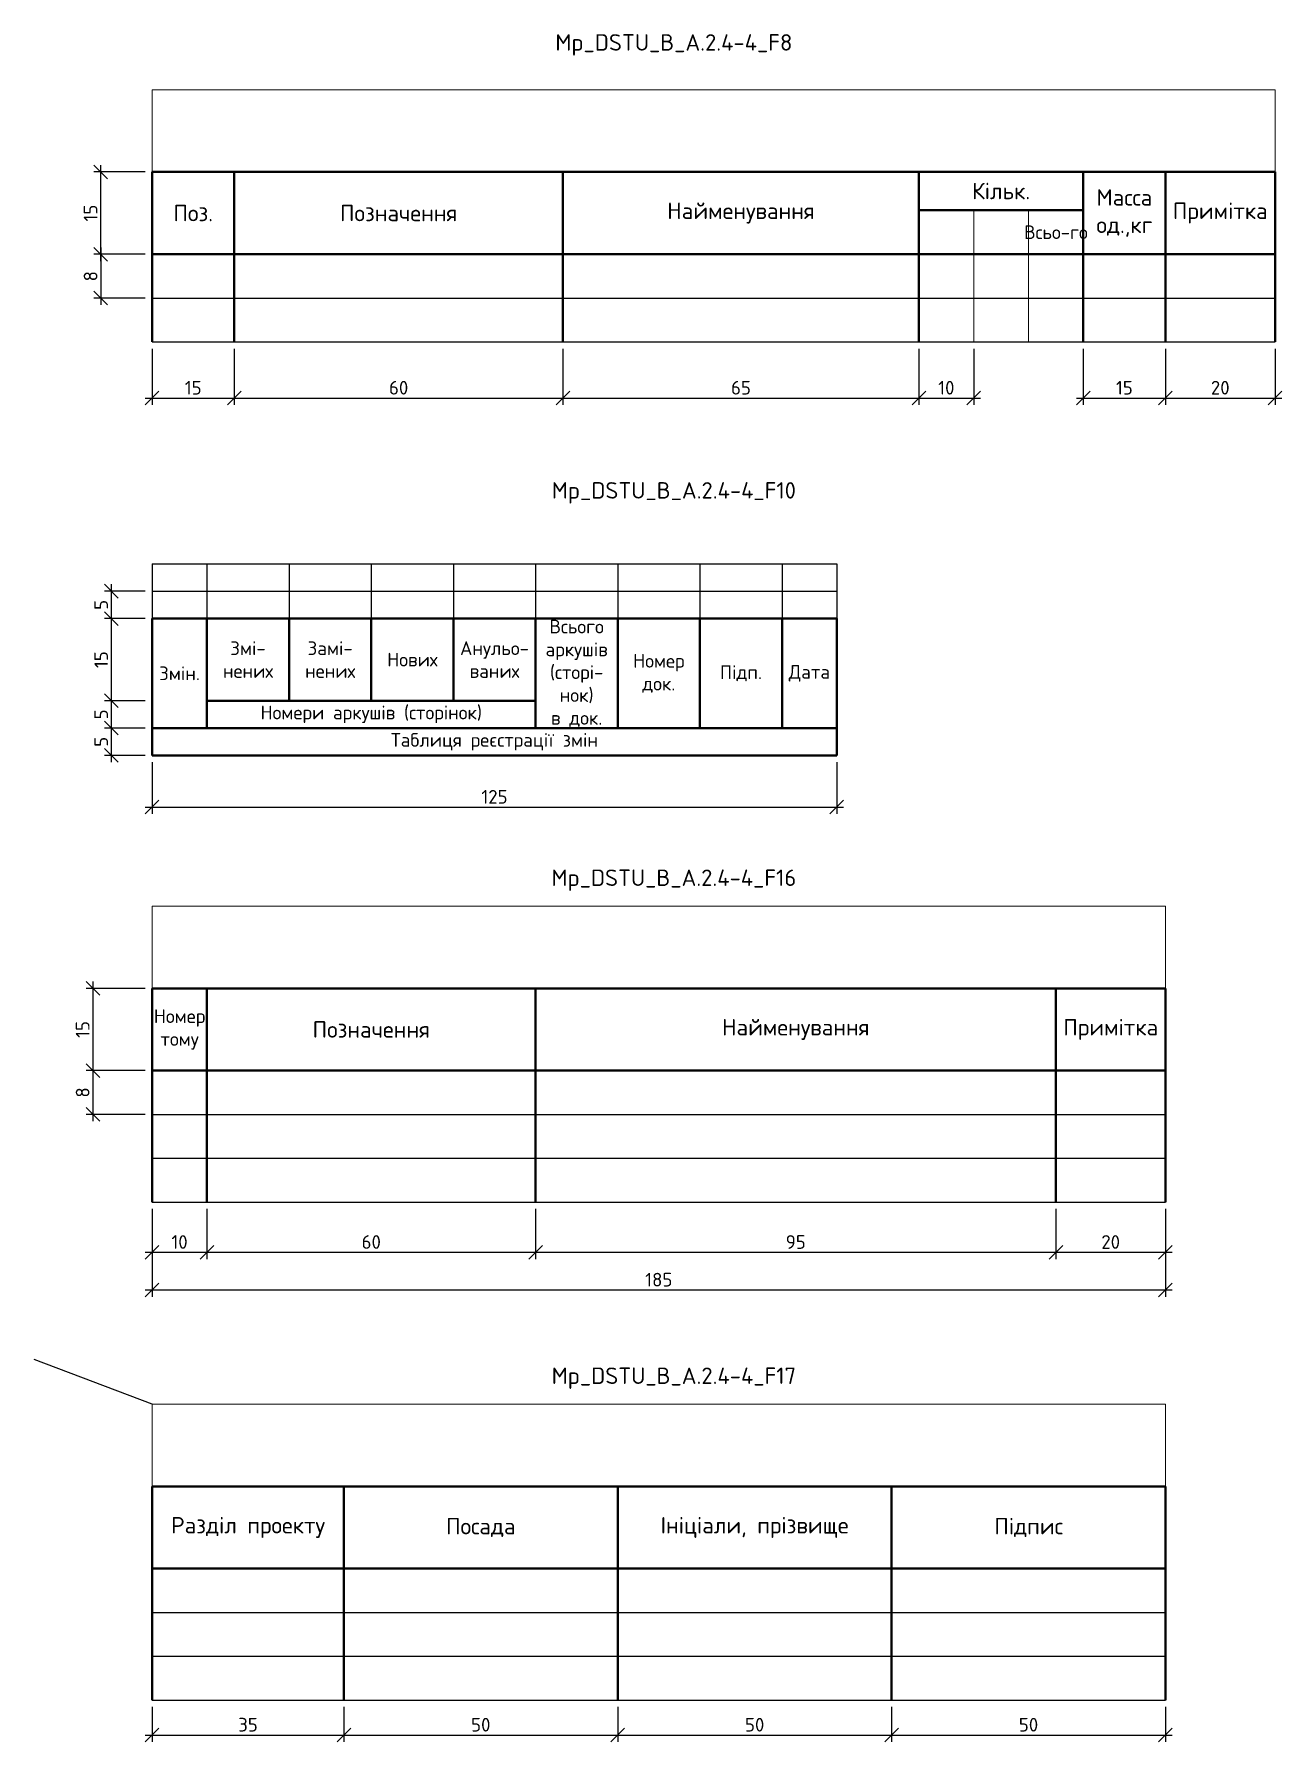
# Model space of a CAD drawing. Header units: millimetres. Extents: x 1497 to 8154, y -1970 to 1505.
# Drawn here: x 2432 to 2659.8, y -573.7 to -261.9 of the extents above; entities that cross this region are included whole.
import ezdxf

# ---------------------------------------------------------------- set-up
doc = ezdxf.new("R2010")
doc.units = ezdxf.units.MM
doc.styles.add('MpTextStyle', font='isocpeur.ttf')
doc.dimstyles.new('MpDimStyle', dxfattribs={"dimtxt": 2.5, "dimasz": 2.5, "dimexe": 1.25, "dimexo": 1.25, "dimtad": 1, "dimdec": 0, "dimdsep": 46, "dimtxsty": 'MpTextStyle', "dimblk": 'OBLIQUE', "dimcen": 2.5, "dimdle": 1.25, "dimadec": 0, "dimazin": 0, "dimtfac": 1, "dimtdec": 0, "dimtix": 1, "dimtmove": 2, "dimatfit": 3, "dimfxl": 1, "dimarcsym": 0})

# ---------------------------------------------------------------- blocks, each defined once
blk = doc.blocks.new('*T69')
at = {"color": 0, "linetype": 'ByBlock', "lineweight": 40}
for p, q in [((0, -15), (205, -15)), ((0, -15), (0, -46.05)), ((15, -15), (15, -46.05)), ((75, -15), (75, -46.05)), ((140, -15), (140, -46.05)), ((170, -15), (170, -46.05)), ((185, -15), (185, -46.05)), ((205, -15), (205, -46.05)), ((140, -22), (170, -22)), ((0, -30.05), (205, -30.05))]:
    blk.add_line(p, q, dxfattribs=at)
at = {"color": 0, "linetype": 'ByBlock', "lineweight": 20}
for p, q in [((150, -22), (150, -46.05)), ((160, -22), (160, -46.05))]:
    blk.add_line(p, q, dxfattribs=at)
at = {"color": 0, "linetype": 'ByBlock', "lineweight": -2}
for p, q in [((0, -38.05), (205, -38.05)), ((0, -46.05), (205, -46.05))]:
    blk.add_line(p, q, dxfattribs=at)
at = {"layer": 'Defpoints', "color": 8, "linetype": 'ByBlock', "lineweight": 0}
for p, q in [((0, 0), (205, 0)), ((0, 0), (0, -15)), ((205, 0), (205, -15))]:
    blk.add_line(p, q, dxfattribs=at)
at = {"color": 0, "attachment_point": 5, "style": 'MpTextStyle'}
for s, insert, char_height, width in [('Кiльк.', (155, -18.5), 3, 30), ('Масса\\Pод.,кг', (177.5, -22.52), 3, 15), ('Поз.', (7.5, -22.52), 3, 15), ('Позначення', (45, -22.52), 3, 60), ('Найменування', (107.5, -22.52), 3, 65), ('Примiтка', (195, -22.52), 3, 20), ('Всьо-го', (165, -26.02), 2.5, 10)]:
    blk.add_mtext(s, dxfattribs=dict(at, insert=insert, char_height=char_height, width=width))
blk = doc.blocks.new('_Oblique')
at = {"color": 0, "linetype": 'ByBlock', "lineweight": -2}
blk.add_line((-0.5, -0.5), (0.5, 0.5), dxfattribs=at)
blk = doc.blocks.new('*D79')
at = {"color": 0, "lineweight": -2, "transparency": 16777216}
for p, q in [((2444.15, -303.39), (2444.15, -285.84)), ((2452.27, -287.09), (2442.9, -287.09)), ((2452.27, -302.14), (2442.9, -302.14))]:
    blk.add_line(p, q, dxfattribs=at)
at = {"layer": 'Defpoints', "color": 0, "transparency": 16777216}
for p in [(2444.15, -287.09), (2453.52, -287.09), (2453.52, -302.14)]:
    blk.add_point(p, dxfattribs=at)
at = {"color": 0, "lineweight": -2, "transparency": 16777216, "xscale": 2.5, "yscale": 2.5, "zscale": 2.5}
for p, rotation in [((2444.15, -287.09), 90), ((2444.15, -302.14), 270)]:
    blk.add_blockref('_Oblique', p, dxfattribs=dict(at, rotation=rotation))
at = {"color": 0, "transparency": 16777216, "insert": (2442.28, -294.62), "char_height": 2.5, "attachment_point": 5, "rotation": 90, "style": 'MpTextStyle'}
blk.add_mtext('15', dxfattribs=at)
blk = doc.blocks.new('*D80')
at = {"color": 0, "lineweight": -2, "transparency": 16777216}
for p, q in [((2452.27, -302.14), (2442.9, -302.14)), ((2444.15, -300.89), (2444.15, -311.39)), ((2452.27, -310.14), (2442.9, -310.14))]:
    blk.add_line(p, q, dxfattribs=at)
at = {"layer": 'Defpoints', "color": 0, "transparency": 16777216}
for p in [(2453.52, -302.14), (2444.15, -310.14), (2453.52, -310.14)]:
    blk.add_point(p, dxfattribs=at)
at = {"color": 0, "lineweight": -2, "transparency": 16777216, "xscale": 2.5, "yscale": 2.5, "zscale": 2.5}
for p, rotation in [((2444.15, -302.14), 90), ((2444.15, -310.14), 270)]:
    blk.add_blockref('_Oblique', p, dxfattribs=dict(at, rotation=rotation))
at = {"color": 0, "transparency": 16777216, "insert": (2442.28, -306.14), "char_height": 2.5, "attachment_point": 5, "rotation": 90, "style": 'MpTextStyle'}
blk.add_mtext('8', dxfattribs=at)
blk = doc.blocks.new('*D81')
at = {"color": 0, "lineweight": -2, "transparency": 16777216}
for p, q in [((2453.52, -319.39), (2453.52, -329.63)), ((2468.52, -319.39), (2468.52, -329.63)), ((2452.27, -328.38), (2469.77, -328.38))]:
    blk.add_line(p, q, dxfattribs=at)
at = {"layer": 'Defpoints', "color": 0, "transparency": 16777216}
for p in [(2453.52, -318.14), (2468.52, -318.14), (2468.52, -328.38)]:
    blk.add_point(p, dxfattribs=at)
at = {"color": 0, "lineweight": -2, "transparency": 16777216, "xscale": 2.5, "yscale": 2.5, "zscale": 2.5, "rotation": 180}
blk.add_blockref('_Oblique', (2453.52, -328.38), dxfattribs=at)
at = {"color": 0, "lineweight": -2, "transparency": 16777216, "xscale": 2.5, "yscale": 2.5, "zscale": 2.5}
blk.add_blockref('_Oblique', (2468.52, -328.38), dxfattribs=at)
at = {"color": 0, "transparency": 16777216, "insert": (2461.02, -326.5), "char_height": 2.5, "attachment_point": 5, "style": 'MpTextStyle'}
blk.add_mtext('15', dxfattribs=at)
blk = doc.blocks.new('*D82')
at = {"color": 0, "lineweight": -2, "transparency": 16777216}
for p, q in [((2468.52, -319.39), (2468.52, -329.63)), ((2528.52, -319.39), (2528.52, -329.63)), ((2467.27, -328.38), (2529.77, -328.38))]:
    blk.add_line(p, q, dxfattribs=at)
at = {"layer": 'Defpoints', "color": 0, "transparency": 16777216}
for p in [(2468.52, -318.14), (2528.52, -318.14), (2528.52, -328.38)]:
    blk.add_point(p, dxfattribs=at)
at = {"color": 0, "lineweight": -2, "transparency": 16777216, "xscale": 2.5, "yscale": 2.5, "zscale": 2.5, "rotation": 180}
blk.add_blockref('_Oblique', (2468.52, -328.38), dxfattribs=at)
at = {"color": 0, "lineweight": -2, "transparency": 16777216, "xscale": 2.5, "yscale": 2.5, "zscale": 2.5}
blk.add_blockref('_Oblique', (2528.52, -328.38), dxfattribs=at)
at = {"color": 0, "transparency": 16777216, "insert": (2498.52, -326.5), "char_height": 2.5, "attachment_point": 5, "style": 'MpTextStyle'}
blk.add_mtext('60', dxfattribs=at)
blk = doc.blocks.new('*D83')
at = {"color": 0, "lineweight": -2, "transparency": 16777216}
for p, q in [((2528.52, -319.39), (2528.52, -329.63)), ((2593.52, -319.39), (2593.52, -329.63)), ((2527.27, -328.38), (2594.77, -328.38))]:
    blk.add_line(p, q, dxfattribs=at)
at = {"layer": 'Defpoints', "color": 0, "transparency": 16777216}
for p in [(2528.52, -318.14), (2593.52, -318.14), (2593.52, -328.38)]:
    blk.add_point(p, dxfattribs=at)
at = {"color": 0, "lineweight": -2, "transparency": 16777216, "xscale": 2.5, "yscale": 2.5, "zscale": 2.5, "rotation": 180}
blk.add_blockref('_Oblique', (2528.52, -328.38), dxfattribs=at)
at = {"color": 0, "lineweight": -2, "transparency": 16777216, "xscale": 2.5, "yscale": 2.5, "zscale": 2.5}
blk.add_blockref('_Oblique', (2593.52, -328.38), dxfattribs=at)
at = {"color": 0, "transparency": 16777216, "insert": (2561.02, -326.5), "char_height": 2.5, "attachment_point": 5, "style": 'MpTextStyle'}
blk.add_mtext('65', dxfattribs=at)
blk = doc.blocks.new('*D84')
at = {"color": 0, "lineweight": -2, "transparency": 16777216}
for p, q in [((2593.52, -319.39), (2593.52, -329.63)), ((2603.52, -319.39), (2603.52, -329.63)), ((2592.27, -328.38), (2604.77, -328.38))]:
    blk.add_line(p, q, dxfattribs=at)
at = {"layer": 'Defpoints', "color": 0, "transparency": 16777216}
for p in [(2593.52, -318.14), (2603.52, -318.14), (2603.52, -328.38)]:
    blk.add_point(p, dxfattribs=at)
at = {"color": 0, "lineweight": -2, "transparency": 16777216, "xscale": 2.5, "yscale": 2.5, "zscale": 2.5, "rotation": 180}
blk.add_blockref('_Oblique', (2593.52, -328.38), dxfattribs=at)
at = {"color": 0, "lineweight": -2, "transparency": 16777216, "xscale": 2.5, "yscale": 2.5, "zscale": 2.5}
blk.add_blockref('_Oblique', (2603.52, -328.38), dxfattribs=at)
at = {"color": 0, "transparency": 16777216, "insert": (2598.52, -326.5), "char_height": 2.5, "attachment_point": 5, "style": 'MpTextStyle'}
blk.add_mtext('10', dxfattribs=at)
blk = doc.blocks.new('*D85')
at = {"color": 0, "lineweight": -2, "transparency": 16777216}
for p, q in [((2623.52, -319.39), (2623.52, -329.63)), ((2638.52, -319.39), (2638.52, -329.63)), ((2622.27, -328.38), (2639.77, -328.38))]:
    blk.add_line(p, q, dxfattribs=at)
at = {"layer": 'Defpoints', "color": 0, "transparency": 16777216}
for p in [(2623.52, -318.14), (2638.52, -318.14), (2638.52, -328.38)]:
    blk.add_point(p, dxfattribs=at)
at = {"color": 0, "lineweight": -2, "transparency": 16777216, "xscale": 2.5, "yscale": 2.5, "zscale": 2.5, "rotation": 180}
blk.add_blockref('_Oblique', (2623.52, -328.38), dxfattribs=at)
at = {"color": 0, "lineweight": -2, "transparency": 16777216, "xscale": 2.5, "yscale": 2.5, "zscale": 2.5}
blk.add_blockref('_Oblique', (2638.52, -328.38), dxfattribs=at)
at = {"color": 0, "transparency": 16777216, "insert": (2631.02, -326.5), "char_height": 2.5, "attachment_point": 5, "style": 'MpTextStyle'}
blk.add_mtext('15', dxfattribs=at)
blk = doc.blocks.new('*D86')
at = {"color": 0, "lineweight": -2, "transparency": 16777216}
for p, q in [((2638.52, -319.39), (2638.52, -329.63)), ((2658.52, -319.39), (2658.52, -329.63)), ((2637.27, -328.38), (2659.77, -328.38))]:
    blk.add_line(p, q, dxfattribs=at)
at = {"layer": 'Defpoints', "color": 0, "transparency": 16777216}
for p in [(2638.52, -318.14), (2658.52, -318.14), (2658.52, -328.38)]:
    blk.add_point(p, dxfattribs=at)
at = {"color": 0, "lineweight": -2, "transparency": 16777216, "xscale": 2.5, "yscale": 2.5, "zscale": 2.5, "rotation": 180}
blk.add_blockref('_Oblique', (2638.52, -328.38), dxfattribs=at)
at = {"color": 0, "lineweight": -2, "transparency": 16777216, "xscale": 2.5, "yscale": 2.5, "zscale": 2.5}
blk.add_blockref('_Oblique', (2658.52, -328.38), dxfattribs=at)
at = {"color": 0, "transparency": 16777216, "insert": (2648.52, -326.5), "char_height": 2.5, "attachment_point": 5, "style": 'MpTextStyle'}
blk.add_mtext('20', dxfattribs=at)
blk = doc.blocks.new('*D87')
at = {"color": 0, "lineweight": -2, "transparency": 16777216}
for p, q in [((2452.27, -388.64), (2444.83, -388.64)), ((2446.08, -394.89), (2446.08, -387.39)), ((2452.27, -393.64), (2444.83, -393.64))]:
    blk.add_line(p, q, dxfattribs=at)
at = {"layer": 'Defpoints', "color": 0, "transparency": 16777216}
for p in [(2446.08, -388.64), (2453.52, -388.64), (2453.52, -393.64)]:
    blk.add_point(p, dxfattribs=at)
at = {"color": 0, "lineweight": -2, "transparency": 16777216, "xscale": 2.5, "yscale": 2.5, "zscale": 2.5}
for p, rotation in [((2446.08, -388.64), 90), ((2446.08, -393.64), 270)]:
    blk.add_blockref('_Oblique', p, dxfattribs=dict(at, rotation=rotation))
at = {"color": 0, "transparency": 16777216, "insert": (2444.21, -391.14), "char_height": 2.5, "attachment_point": 5, "rotation": 90, "style": 'MpTextStyle'}
blk.add_mtext('5', dxfattribs=at)
blk = doc.blocks.new('*D88')
at = {"color": 0, "lineweight": -2, "transparency": 16777216}
for p, q in [((2446.08, -389.89), (2446.08, -382.39)), ((2452.27, -383.64), (2444.83, -383.64)), ((2452.27, -388.64), (2444.83, -388.64))]:
    blk.add_line(p, q, dxfattribs=at)
at = {"layer": 'Defpoints', "color": 0, "transparency": 16777216}
for p in [(2446.08, -383.64), (2453.52, -383.64), (2453.52, -388.64)]:
    blk.add_point(p, dxfattribs=at)
at = {"color": 0, "lineweight": -2, "transparency": 16777216, "xscale": 2.5, "yscale": 2.5, "zscale": 2.5}
for p, rotation in [((2446.08, -383.64), 90), ((2446.08, -388.64), 270)]:
    blk.add_blockref('_Oblique', p, dxfattribs=dict(at, rotation=rotation))
at = {"color": 0, "transparency": 16777216, "insert": (2444.21, -386.14), "char_height": 2.5, "attachment_point": 5, "rotation": 90, "style": 'MpTextStyle'}
blk.add_mtext('5', dxfattribs=at)
blk = doc.blocks.new('*D89')
at = {"color": 0, "lineweight": -2, "transparency": 16777216}
for p, q in [((2446.08, -384.89), (2446.08, -367.39)), ((2452.27, -368.64), (2444.83, -368.64)), ((2452.27, -383.64), (2444.83, -383.64))]:
    blk.add_line(p, q, dxfattribs=at)
at = {"layer": 'Defpoints', "color": 0, "transparency": 16777216}
for p in [(2446.08, -368.64), (2453.52, -368.64), (2453.52, -383.64)]:
    blk.add_point(p, dxfattribs=at)
at = {"color": 0, "lineweight": -2, "transparency": 16777216, "xscale": 2.5, "yscale": 2.5, "zscale": 2.5}
for p, rotation in [((2446.08, -368.64), 90), ((2446.08, -383.64), 270)]:
    blk.add_blockref('_Oblique', p, dxfattribs=dict(at, rotation=rotation))
at = {"color": 0, "transparency": 16777216, "insert": (2444.21, -376.14), "char_height": 2.5, "attachment_point": 5, "rotation": 90, "style": 'MpTextStyle'}
blk.add_mtext('15', dxfattribs=at)
blk = doc.blocks.new('*D90')
at = {"color": 0, "lineweight": -2, "transparency": 16777216}
for p, q in [((2452.27, -363.64), (2444.83, -363.64)), ((2446.08, -369.89), (2446.08, -362.39)), ((2452.27, -368.64), (2444.83, -368.64))]:
    blk.add_line(p, q, dxfattribs=at)
at = {"layer": 'Defpoints', "color": 0, "transparency": 16777216}
for p in [(2446.08, -363.64), (2453.52, -363.64), (2453.52, -368.64)]:
    blk.add_point(p, dxfattribs=at)
at = {"color": 0, "lineweight": -2, "transparency": 16777216, "xscale": 2.5, "yscale": 2.5, "zscale": 2.5}
for p, rotation in [((2446.08, -363.64), 90), ((2446.08, -368.64), 270)]:
    blk.add_blockref('_Oblique', p, dxfattribs=dict(at, rotation=rotation))
at = {"color": 0, "transparency": 16777216, "insert": (2444.21, -366.14), "char_height": 2.5, "attachment_point": 5, "rotation": 90, "style": 'MpTextStyle'}
blk.add_mtext('5', dxfattribs=at)
blk = doc.blocks.new('*D91')
at = {"color": 0, "lineweight": -2, "transparency": 16777216}
for p, q in [((2453.52, -394.89), (2453.52, -404.31)), ((2578.52, -394.89), (2578.52, -404.31)), ((2452.27, -403.06), (2579.77, -403.06))]:
    blk.add_line(p, q, dxfattribs=at)
at = {"layer": 'Defpoints', "color": 0, "transparency": 16777216}
for p in [(2453.52, -393.64), (2578.52, -393.64), (2578.52, -403.06)]:
    blk.add_point(p, dxfattribs=at)
at = {"color": 0, "lineweight": -2, "transparency": 16777216, "xscale": 2.5, "yscale": 2.5, "zscale": 2.5, "rotation": 180}
blk.add_blockref('_Oblique', (2453.52, -403.06), dxfattribs=at)
at = {"color": 0, "lineweight": -2, "transparency": 16777216, "xscale": 2.5, "yscale": 2.5, "zscale": 2.5}
blk.add_blockref('_Oblique', (2578.52, -403.06), dxfattribs=at)
at = {"color": 0, "transparency": 16777216, "insert": (2516.02, -401.19), "char_height": 2.5, "attachment_point": 5, "style": 'MpTextStyle'}
blk.add_mtext('125', dxfattribs=at)
blk = doc.blocks.new('*T70')
at = {"color": 0, "linetype": 'ByBlock', "lineweight": -2}
for p, q in [((0, 0), (125, 0)), ((0, 0), (0, -10)), ((10, 0), (10, -10)), ((25, 0), (25, -10)), ((40, 0), (40, -10)), ((55, 0), (55, -10)), ((70, 0), (70, -10)), ((85, 0), (85, -10)), ((100, 0), (100, -10)), ((115, 0), (115, -10)), ((125, 0), (125, -10)), ((0, -5), (125, -5))]:
    blk.add_line(p, q, dxfattribs=at)
at = {"color": 0, "linetype": 'ByBlock', "lineweight": 40}
for p, q in [((0, -10), (125, -10)), ((0, -10), (0, -35)), ((10, -10), (10, -30)), ((25, -10), (25, -25)), ((40, -10), (40, -25)), ((55, -10), (55, -25)), ((70, -10), (70, -30)), ((85, -10), (85, -30)), ((100, -10), (100, -30)), ((115, -10), (115, -30)), ((125, -10), (125, -35)), ((10, -25), (70, -25)), ((0, -30), (125, -30)), ((0, -35), (125, -35))]:
    blk.add_line(p, q, dxfattribs=at)
at = {"color": 0, "char_height": 2.5, "attachment_point": 5, "style": 'MpTextStyle'}
for s, insert, width in [('Всього аркушiв (сторi- нок)\\Pв док.', (77.5, -20), 15), ('Змi- нених', (17.5, -17.5), 15), ('Замi- нених', (32.5, -17.5), 15), ('Анульо- ваних', (62.5, -17.5), 15), ('Нових', (47.5, -17.5), 15), ('Номер док.', (92.5, -20), 15), ('Пiдп.', (107.5, -20), 15), ('Дата', (120, -20), 10), ('Змiн.', (5, -20), 10), ('Номери аркушiв (сторiнок)', (40, -27.5), 60), ('Таблиця реєстрації змін', (62.5, -32.5), 125)]:
    blk.add_mtext(s, dxfattribs=dict(at, insert=insert, width=width))
blk = doc.blocks.new('*D92')
at = {"color": 0, "lineweight": -2, "transparency": 16777216}
for p, q in [((2452.27, -436.16), (2441.45, -436.16)), ((2442.7, -434.91), (2442.7, -452.41)), ((2452.27, -451.16), (2441.45, -451.16))]:
    blk.add_line(p, q, dxfattribs=at)
at = {"layer": 'Defpoints', "color": 0, "transparency": 16777216}
for p in [(2453.52, -436.16), (2442.7, -451.16), (2453.52, -451.16)]:
    blk.add_point(p, dxfattribs=at)
at = {"color": 0, "lineweight": -2, "transparency": 16777216, "xscale": 2.5, "yscale": 2.5, "zscale": 2.5}
for p, rotation in [((2442.7, -436.16), 90), ((2442.7, -451.16), 270)]:
    blk.add_blockref('_Oblique', p, dxfattribs=dict(at, rotation=rotation))
at = {"color": 0, "transparency": 16777216, "insert": (2440.83, -443.66), "char_height": 2.5, "attachment_point": 5, "rotation": 90, "style": 'MpTextStyle'}
blk.add_mtext('15', dxfattribs=at)
blk = doc.blocks.new('*D93')
at = {"color": 0, "lineweight": -2, "transparency": 16777216}
for p, q in [((2452.27, -451.16), (2441.45, -451.16)), ((2442.7, -449.91), (2442.7, -460.41)), ((2452.27, -459.16), (2441.45, -459.16))]:
    blk.add_line(p, q, dxfattribs=at)
at = {"layer": 'Defpoints', "color": 0, "transparency": 16777216}
for p in [(2453.52, -451.16), (2442.7, -459.16), (2453.52, -459.16)]:
    blk.add_point(p, dxfattribs=at)
at = {"color": 0, "lineweight": -2, "transparency": 16777216, "xscale": 2.5, "yscale": 2.5, "zscale": 2.5}
for p, rotation in [((2442.7, -451.16), 90), ((2442.7, -459.16), 270)]:
    blk.add_blockref('_Oblique', p, dxfattribs=dict(at, rotation=rotation))
at = {"color": 0, "transparency": 16777216, "insert": (2440.83, -455.16), "char_height": 2.5, "attachment_point": 5, "rotation": 90, "style": 'MpTextStyle'}
blk.add_mtext('8', dxfattribs=at)
blk = doc.blocks.new('*D94')
at = {"color": 0, "lineweight": -2, "transparency": 16777216}
for p, q in [((2453.52, -476.41), (2453.52, -485.58)), ((2463.52, -476.41), (2463.52, -485.58)), ((2452.27, -484.33), (2464.77, -484.33))]:
    blk.add_line(p, q, dxfattribs=at)
at = {"layer": 'Defpoints', "color": 0, "transparency": 16777216}
for p in [(2453.52, -475.16), (2463.52, -475.16), (2463.52, -484.33)]:
    blk.add_point(p, dxfattribs=at)
at = {"color": 0, "lineweight": -2, "transparency": 16777216, "xscale": 2.5, "yscale": 2.5, "zscale": 2.5, "rotation": 180}
blk.add_blockref('_Oblique', (2453.52, -484.33), dxfattribs=at)
at = {"color": 0, "lineweight": -2, "transparency": 16777216, "xscale": 2.5, "yscale": 2.5, "zscale": 2.5}
blk.add_blockref('_Oblique', (2463.52, -484.33), dxfattribs=at)
at = {"color": 0, "transparency": 16777216, "insert": (2458.52, -482.46), "char_height": 2.5, "attachment_point": 5, "style": 'MpTextStyle'}
blk.add_mtext('10', dxfattribs=at)
blk = doc.blocks.new('*D95')
at = {"color": 0, "lineweight": -2, "transparency": 16777216}
for p, q in [((2463.52, -476.41), (2463.52, -485.58)), ((2523.52, -476.41), (2523.52, -485.58)), ((2462.27, -484.33), (2524.77, -484.33))]:
    blk.add_line(p, q, dxfattribs=at)
at = {"layer": 'Defpoints', "color": 0, "transparency": 16777216}
for p in [(2463.52, -475.16), (2523.52, -475.16), (2523.52, -484.33)]:
    blk.add_point(p, dxfattribs=at)
at = {"color": 0, "lineweight": -2, "transparency": 16777216, "xscale": 2.5, "yscale": 2.5, "zscale": 2.5, "rotation": 180}
blk.add_blockref('_Oblique', (2463.52, -484.33), dxfattribs=at)
at = {"color": 0, "lineweight": -2, "transparency": 16777216, "xscale": 2.5, "yscale": 2.5, "zscale": 2.5}
blk.add_blockref('_Oblique', (2523.52, -484.33), dxfattribs=at)
at = {"color": 0, "transparency": 16777216, "insert": (2493.52, -482.46), "char_height": 2.5, "attachment_point": 5, "style": 'MpTextStyle'}
blk.add_mtext('60', dxfattribs=at)
blk = doc.blocks.new('*D96')
at = {"color": 0, "lineweight": -2, "transparency": 16777216}
for p, q in [((2523.52, -476.41), (2523.52, -485.58)), ((2618.52, -476.41), (2618.52, -485.58)), ((2522.27, -484.33), (2619.77, -484.33))]:
    blk.add_line(p, q, dxfattribs=at)
at = {"layer": 'Defpoints', "color": 0, "transparency": 16777216}
for p in [(2523.52, -475.16), (2618.52, -475.16), (2618.52, -484.33)]:
    blk.add_point(p, dxfattribs=at)
at = {"color": 0, "lineweight": -2, "transparency": 16777216, "xscale": 2.5, "yscale": 2.5, "zscale": 2.5, "rotation": 180}
blk.add_blockref('_Oblique', (2523.52, -484.33), dxfattribs=at)
at = {"color": 0, "lineweight": -2, "transparency": 16777216, "xscale": 2.5, "yscale": 2.5, "zscale": 2.5}
blk.add_blockref('_Oblique', (2618.52, -484.33), dxfattribs=at)
at = {"color": 0, "transparency": 16777216, "insert": (2571.02, -482.46), "char_height": 2.5, "attachment_point": 5, "style": 'MpTextStyle'}
blk.add_mtext('95', dxfattribs=at)
blk = doc.blocks.new('*D97')
at = {"color": 0, "lineweight": -2, "transparency": 16777216}
for p, q in [((2618.52, -476.41), (2618.52, -485.58)), ((2638.52, -476.41), (2638.52, -485.58)), ((2617.27, -484.33), (2639.77, -484.33))]:
    blk.add_line(p, q, dxfattribs=at)
at = {"layer": 'Defpoints', "color": 0, "transparency": 16777216}
for p in [(2618.52, -475.16), (2638.52, -475.16), (2638.52, -484.33)]:
    blk.add_point(p, dxfattribs=at)
at = {"color": 0, "lineweight": -2, "transparency": 16777216, "xscale": 2.5, "yscale": 2.5, "zscale": 2.5, "rotation": 180}
blk.add_blockref('_Oblique', (2618.52, -484.33), dxfattribs=at)
at = {"color": 0, "lineweight": -2, "transparency": 16777216, "xscale": 2.5, "yscale": 2.5, "zscale": 2.5}
blk.add_blockref('_Oblique', (2638.52, -484.33), dxfattribs=at)
at = {"color": 0, "transparency": 16777216, "insert": (2628.52, -482.46), "char_height": 2.5, "attachment_point": 5, "style": 'MpTextStyle'}
blk.add_mtext('20', dxfattribs=at)
blk = doc.blocks.new('*D98')
at = {"color": 0, "lineweight": -2, "transparency": 16777216}
for p, q in [((2453.52, -476.41), (2453.52, -492.47)), ((2638.52, -476.41), (2638.52, -492.47)), ((2452.27, -491.22), (2639.77, -491.22))]:
    blk.add_line(p, q, dxfattribs=at)
at = {"layer": 'Defpoints', "color": 0, "transparency": 16777216}
for p in [(2453.52, -475.16), (2638.52, -475.16), (2638.52, -491.22)]:
    blk.add_point(p, dxfattribs=at)
at = {"color": 0, "lineweight": -2, "transparency": 16777216, "xscale": 2.5, "yscale": 2.5, "zscale": 2.5, "rotation": 180}
blk.add_blockref('_Oblique', (2453.52, -491.22), dxfattribs=at)
at = {"color": 0, "lineweight": -2, "transparency": 16777216, "xscale": 2.5, "yscale": 2.5, "zscale": 2.5}
blk.add_blockref('_Oblique', (2638.52, -491.22), dxfattribs=at)
at = {"color": 0, "transparency": 16777216, "insert": (2546.02, -489.34), "char_height": 2.5, "attachment_point": 5, "style": 'MpTextStyle'}
blk.add_mtext('185', dxfattribs=at)
blk = doc.blocks.new('*T71')
at = {"color": 0, "linetype": 'ByBlock', "lineweight": 40}
for p, q in [((0, -15), (185, -15)), ((0, -15), (0, -54)), ((10, -15), (10, -54)), ((70, -15), (70, -54)), ((165, -15), (165, -54)), ((185, -15), (185, -54)), ((0, -30), (185, -30))]:
    blk.add_line(p, q, dxfattribs=at)
at = {"color": 0, "linetype": 'ByBlock', "lineweight": -2}
for p, q in [((0, -38), (185, -38)), ((0, -46), (185, -46)), ((0, -54), (185, -54))]:
    blk.add_line(p, q, dxfattribs=at)
at = {"layer": 'Defpoints', "color": 8, "linetype": 'ByBlock', "lineweight": 0}
for p, q in [((0, 0), (185, 0)), ((0, 0), (0, -15)), ((185, 0), (185, -15))]:
    blk.add_line(p, q, dxfattribs=at)
at = {"color": 0, "attachment_point": 5, "style": 'MpTextStyle'}
for s, insert, char_height, width in [('Номер тому', (5, -22.5), 2.5, 10), ('Позначення', (40, -22.5), 3, 60), ('Найменування', (117.5, -22.5), 3, 95), ('Примiтка', (175, -22.5), 3, 20)]:
    blk.add_mtext(s, dxfattribs=dict(at, insert=insert, char_height=char_height, width=width))
blk = doc.blocks.new('*D99')
at = {"color": 0, "lineweight": -2, "transparency": 16777216}
for p, q in [((2453.52, -567.33), (2453.52, -573.72)), ((2488.52, -567.33), (2488.52, -573.72)), ((2452.27, -572.47), (2489.77, -572.47))]:
    blk.add_line(p, q, dxfattribs=at)
at = {"layer": 'Defpoints', "color": 0, "transparency": 16777216}
for p in [(2453.52, -566.08), (2488.52, -566.08), (2488.52, -572.47)]:
    blk.add_point(p, dxfattribs=at)
at = {"color": 0, "lineweight": -2, "transparency": 16777216, "xscale": 2.5, "yscale": 2.5, "zscale": 2.5, "rotation": 180}
blk.add_blockref('_Oblique', (2453.52, -572.47), dxfattribs=at)
at = {"color": 0, "lineweight": -2, "transparency": 16777216, "xscale": 2.5, "yscale": 2.5, "zscale": 2.5}
blk.add_blockref('_Oblique', (2488.52, -572.47), dxfattribs=at)
at = {"color": 0, "transparency": 16777216, "insert": (2471.02, -570.59), "char_height": 2.5, "attachment_point": 5, "style": 'MpTextStyle'}
blk.add_mtext('35', dxfattribs=at)
blk = doc.blocks.new('*D100')
at = {"color": 0, "lineweight": -2, "transparency": 16777216}
for p, q in [((2488.52, -567.33), (2488.52, -573.72)), ((2538.52, -567.33), (2538.52, -573.72)), ((2487.27, -572.47), (2539.77, -572.47))]:
    blk.add_line(p, q, dxfattribs=at)
at = {"layer": 'Defpoints', "color": 0, "transparency": 16777216}
for p in [(2488.52, -566.08), (2538.52, -566.08), (2538.52, -572.47)]:
    blk.add_point(p, dxfattribs=at)
at = {"color": 0, "lineweight": -2, "transparency": 16777216, "xscale": 2.5, "yscale": 2.5, "zscale": 2.5, "rotation": 180}
blk.add_blockref('_Oblique', (2488.52, -572.47), dxfattribs=at)
at = {"color": 0, "lineweight": -2, "transparency": 16777216, "xscale": 2.5, "yscale": 2.5, "zscale": 2.5}
blk.add_blockref('_Oblique', (2538.52, -572.47), dxfattribs=at)
at = {"color": 0, "transparency": 16777216, "insert": (2513.52, -570.59), "char_height": 2.5, "attachment_point": 5, "style": 'MpTextStyle'}
blk.add_mtext('50', dxfattribs=at)
blk = doc.blocks.new('*D101')
at = {"color": 0, "lineweight": -2, "transparency": 16777216}
for p, q in [((2538.52, -567.33), (2538.52, -573.72)), ((2588.52, -567.33), (2588.52, -573.72)), ((2537.27, -572.47), (2589.77, -572.47))]:
    blk.add_line(p, q, dxfattribs=at)
at = {"layer": 'Defpoints', "color": 0, "transparency": 16777216}
for p in [(2538.52, -566.08), (2588.52, -566.08), (2588.52, -572.47)]:
    blk.add_point(p, dxfattribs=at)
at = {"color": 0, "lineweight": -2, "transparency": 16777216, "xscale": 2.5, "yscale": 2.5, "zscale": 2.5, "rotation": 180}
blk.add_blockref('_Oblique', (2538.52, -572.47), dxfattribs=at)
at = {"color": 0, "lineweight": -2, "transparency": 16777216, "xscale": 2.5, "yscale": 2.5, "zscale": 2.5}
blk.add_blockref('_Oblique', (2588.52, -572.47), dxfattribs=at)
at = {"color": 0, "transparency": 16777216, "insert": (2563.52, -570.59), "char_height": 2.5, "attachment_point": 5, "style": 'MpTextStyle'}
blk.add_mtext('50', dxfattribs=at)
blk = doc.blocks.new('*D102')
at = {"color": 0, "lineweight": -2, "transparency": 16777216}
for p, q in [((2588.52, -567.33), (2588.52, -573.72)), ((2638.52, -567.33), (2638.52, -573.72)), ((2587.27, -572.47), (2639.77, -572.47))]:
    blk.add_line(p, q, dxfattribs=at)
at = {"layer": 'Defpoints', "color": 0, "transparency": 16777216}
for p in [(2588.52, -566.08), (2638.52, -566.08), (2638.52, -572.47)]:
    blk.add_point(p, dxfattribs=at)
at = {"color": 0, "lineweight": -2, "transparency": 16777216, "xscale": 2.5, "yscale": 2.5, "zscale": 2.5, "rotation": 180}
blk.add_blockref('_Oblique', (2588.52, -572.47), dxfattribs=at)
at = {"color": 0, "lineweight": -2, "transparency": 16777216, "xscale": 2.5, "yscale": 2.5, "zscale": 2.5}
blk.add_blockref('_Oblique', (2638.52, -572.47), dxfattribs=at)
at = {"color": 0, "transparency": 16777216, "insert": (2613.52, -570.59), "char_height": 2.5, "attachment_point": 5, "style": 'MpTextStyle'}
blk.add_mtext('50', dxfattribs=at)
blk = doc.blocks.new('*T72')
at = {"color": 0, "linetype": 'ByBlock', "lineweight": 40}
for p, q in [((0, -15), (185, -15)), ((0, -15), (0, -54)), ((35, -15), (35, -54)), ((85, -15), (85, -54)), ((135, -15), (135, -54)), ((185, -15), (185, -54)), ((0, -30), (185, -30))]:
    blk.add_line(p, q, dxfattribs=at)
at = {"color": 0, "linetype": 'ByBlock', "lineweight": -2}
for p, q in [((0, -38), (185, -38)), ((0, -46), (185, -46)), ((0, -54), (185, -54))]:
    blk.add_line(p, q, dxfattribs=at)
at = {"layer": 'Defpoints', "color": 8, "linetype": 'ByBlock', "lineweight": 0}
for p, q in [((0, 0), (185, 0)), ((0, 0), (0, -15)), ((185, 0), (185, -15))]:
    blk.add_line(p, q, dxfattribs=at)
at = {"color": 0, "char_height": 3, "attachment_point": 5, "style": 'MpTextStyle'}
for s, insert, width in [('Раздiл проекту', (17.5, -22.5), 35), ('Посада', (60, -22.5), 50), ('Iнiцiали, прiзвище', (110, -22.5), 50), ('Пiдпис', (160, -22.5), 50)]:
    blk.add_mtext(s, dxfattribs=dict(at, insert=insert, width=width))

msp = doc.modelspace()

# ---------------------------------------------------------------- linework, layer by layer
msp.add_line((2453.52, -512.08), (2431.98, -503.91))

# ---------------------------------------------------------------- block references
for name, p in [('*T69', (2453.52, -272.09)), ('*T70', (2453.52, -358.64)), ('*T71', (2453.52, -421.16)), ('*T72', (2453.52, -512.08))]:
    msp.add_blockref(name, p)

# ---------------------------------------------------------------- texts
at = {"char_height": 3, "attachment_point": 5, "style": 'MpTextStyle'}
for s, insert in [('Mp_DSTU_B_A.2.4-4_F8', (2548.77, -263.91)), ('Mp_DSTU_B_A.2.4-4_F10', (2548.77, -345.69)), ('Mp_DSTU_B_A.2.4-4_F16', (2548.77, -416.41)), ('Mp_DSTU_B_A.2.4-4_F17', (2548.77, -507.33))]:
    msp.add_mtext_dynamic_manual_height_columns(s, width=51.718, gutter_width=15, heights=[0], dxfattribs=dict(at, insert=insert))

# ---------------------------------------------------------------- dimensions: what is measured, and where the dimension line sits
for base, p1, p2, picture, middle in [((2444.15, -287.09), (2453.52, -302.14), (2453.52, -287.09), '*D79', (2442.28, -294.62)), ((2444.15, -310.14), (2453.52, -302.14), (2453.52, -310.14), '*D80', (2442.28, -306.14)), ((2446.08, -363.64), (2453.52, -368.64), (2453.52, -363.64), '*D90', (2444.21, -366.14)), ((2446.08, -368.64), (2453.52, -383.64), (2453.52, -368.64), '*D89', (2444.21, -376.14)), ((2446.08, -383.64), (2453.52, -388.64), (2453.52, -383.64), '*D88', (2444.21, -386.14)), ((2446.08, -388.64), (2453.52, -393.64), (2453.52, -388.64), '*D87', (2444.21, -391.14)), ((2442.7, -451.16), (2453.52, -436.16), (2453.52, -451.16), '*D92', (2440.83, -443.66)), ((2442.7, -459.16), (2453.52, -451.16), (2453.52, -459.16), '*D93', (2440.83, -455.16))]:
    dim = msp.add_linear_dim(base=base, p1=p1, p2=p2, angle=90, dimstyle='MpDimStyle')
    dim.commit()
    dim.dimension.update_dxf_attribs({"geometry": picture, "text_midpoint": middle})
for base, p1, p2, picture, middle in [((2468.52, -328.38), (2453.52, -318.14), (2468.52, -318.14), '*D81', (2461.02, -326.5)), ((2528.52, -328.38), (2468.52, -318.14), (2528.52, -318.14), '*D82', (2498.52, -326.5)), ((2593.52, -328.38), (2528.52, -318.14), (2593.52, -318.14), '*D83', (2561.02, -326.5)), ((2603.52, -328.38), (2593.52, -318.14), (2603.52, -318.14), '*D84', (2598.52, -326.5)), ((2638.52, -328.38), (2623.52, -318.14), (2638.52, -318.14), '*D85', (2631.02, -326.5)), ((2658.52, -328.38), (2638.52, -318.14), (2658.52, -318.14), '*D86', (2648.52, -326.5)), ((2578.52, -403.06), (2453.52, -393.64), (2578.52, -393.64), '*D91', (2516.02, -401.19)), ((2463.52, -484.33), (2453.52, -475.16), (2463.52, -475.16), '*D94', (2458.52, -482.46)), ((2638.52, -491.22), (2453.52, -475.16), (2638.52, -475.16), '*D98', (2546.02, -489.34)), ((2523.52, -484.33), (2463.52, -475.16), (2523.52, -475.16), '*D95', (2493.52, -482.46)), ((2618.52, -484.33), (2523.52, -475.16), (2618.52, -475.16), '*D96', (2571.02, -482.46)), ((2638.52, -484.33), (2618.52, -475.16), (2638.52, -475.16), '*D97', (2628.52, -482.46)), ((2488.52, -572.47), (2453.52, -566.08), (2488.52, -566.08), '*D99', (2471.02, -570.59)), ((2538.52, -572.47), (2488.52, -566.08), (2538.52, -566.08), '*D100', (2513.52, -570.59)), ((2588.52, -572.47), (2538.52, -566.08), (2588.52, -566.08), '*D101', (2563.52, -570.59)), ((2638.52, -572.47), (2588.52, -566.08), (2638.52, -566.08), '*D102', (2613.52, -570.59))]:
    dim = msp.add_linear_dim(base=base, p1=p1, p2=p2, dimstyle='MpDimStyle')
    dim.commit()
    dim.dimension.update_dxf_attribs({"geometry": picture, "text_midpoint": middle})

doc.saveas('drawing.dxf')
